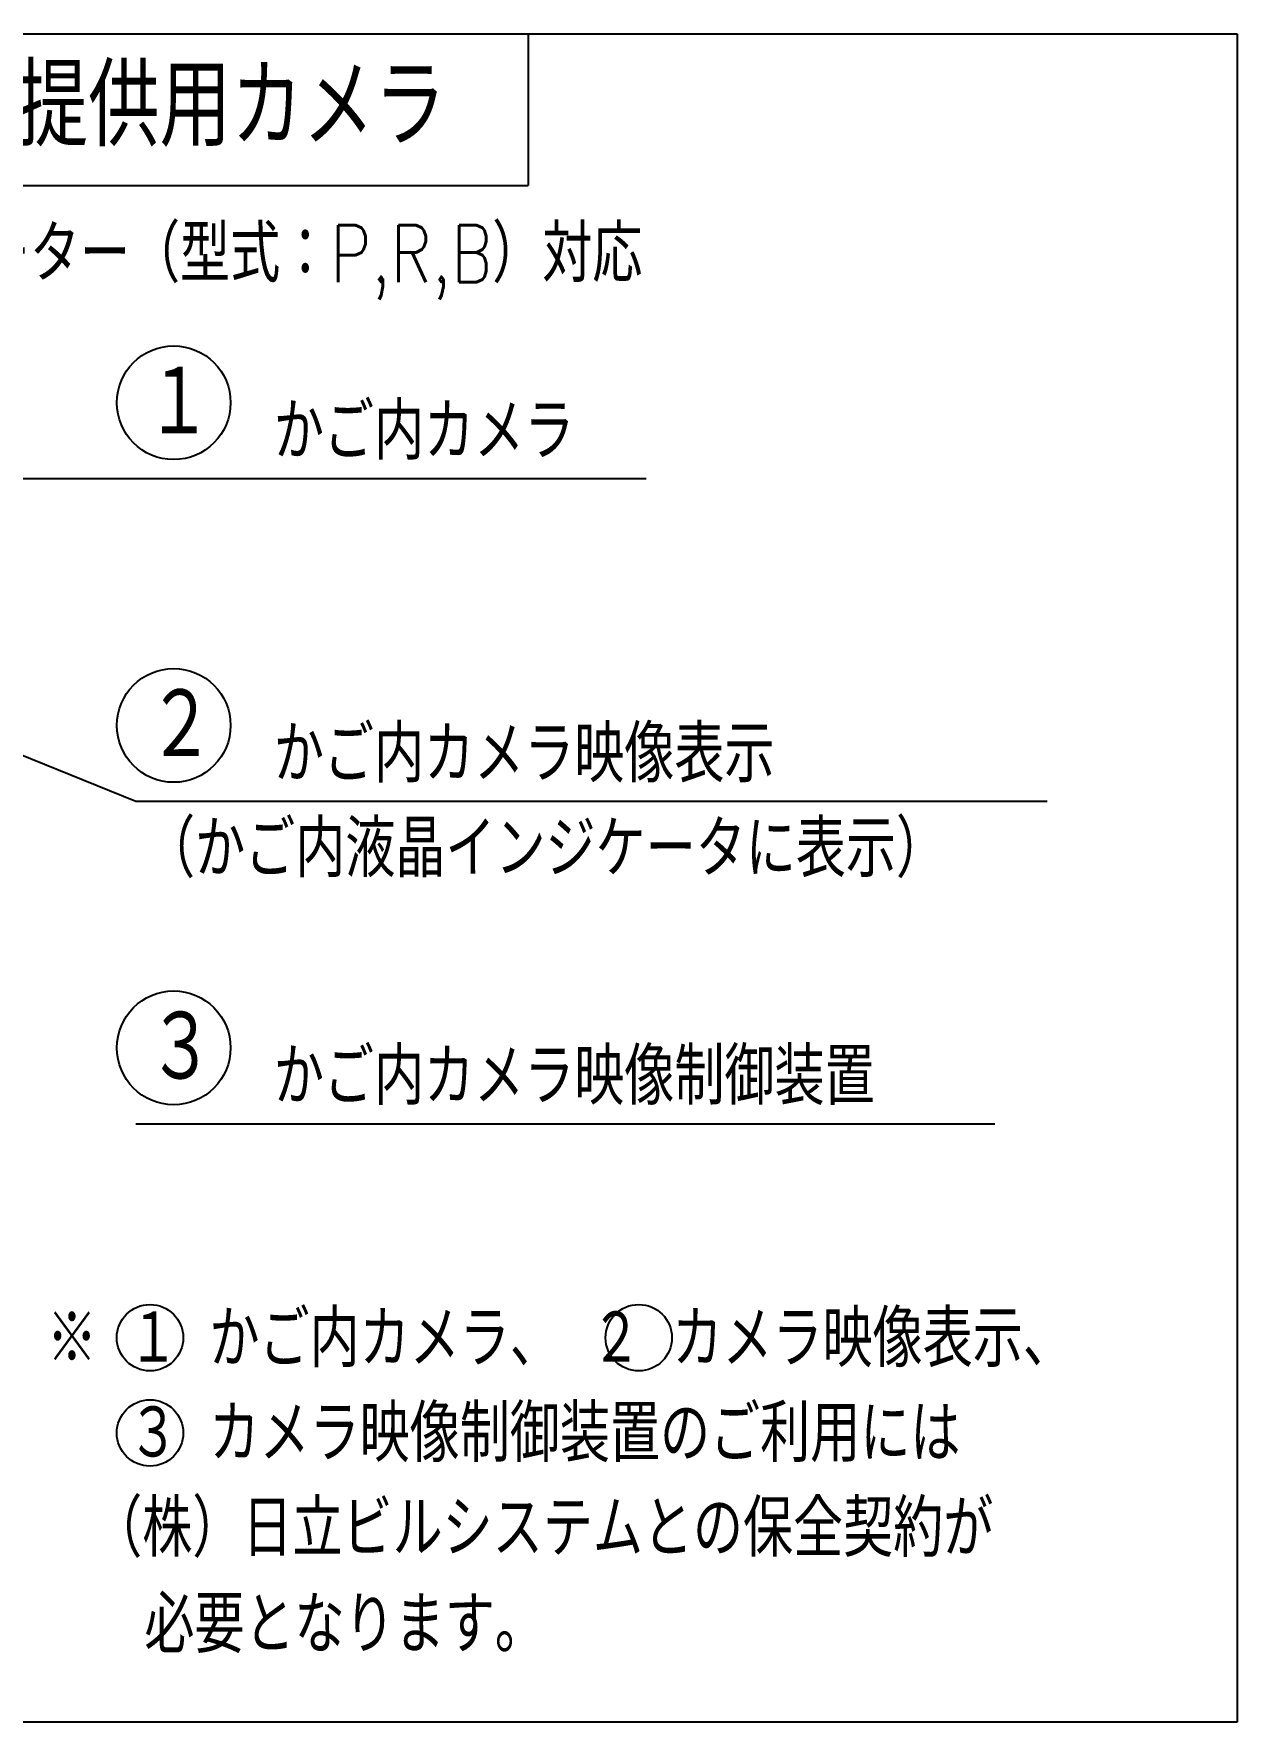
# Model space of a CAD drawing. Header units: millimetres. Extents: x 1770 to 79508, y 361 to 52020.
# Drawn here: x 10558 to 12171, y 2246 to 4508 of the extents above; entities that cross this region are included whole.
import ezdxf
from ezdxf.enums import TextEntityAlignment as Align

# ---------------------------------------------------------------- set-up
doc = ezdxf.new("R2010")
doc.units = ezdxf.units.MM
doc.header["$LTSCALE"] = 0.2
for name, color, linetype in [('ZZ-COMMENT', 6, 'Continuous'), ('ZZ-OBJE', 3, 'Continuous'), ('ZZ-TEXT', 4, 'Continuous')]:
    doc.layers.add(name, color=color, linetype=linetype)
doc.styles.add('MITOFREE', font='romans.shx', dxfattribs={"width": 0.8, "bigfont": 'extfont.shx'})
doc.styles.add('MITOH', font='romans.shx', dxfattribs={"width": 0.8, "height": 3.15, "bigfont": 'extfont.shx'})

msp = doc.modelspace()

# ---------------------------------------------------------------- linework, layer by layer
at = {"layer": 'ZZ-COMMENT', "color": 7, "linetype": 'Continuous'}
for centre in [(10713.6, 2760.8), (11368.6, 2760.8), (10713.6, 2633.2)]:
    msp.add_circle(centre, 44.5, dxfattribs=at)
at = {"layer": 'ZZ-OBJE'}
for p, q in [((9470.2, 4508), (12170.6, 4508)), ((11220.2, 4508), (11220.2, 4304.7)), ((12170.6, 4508), (12170.6, 2245.6)), ((9470.2, 4304.7), (11220.2, 4304.7)), ((12170.6, 2245.6), (9470.2, 2245.6))]:
    msp.add_line(p, q, dxfattribs=at)
at = {"layer": 'ZZ-OBJE', "color": 7, "linetype": 'Continuous'}
msp.add_line((10694.7, 3047.5), (11845.7, 3047.5), dxfattribs=at)
for points in [[(9793.2, 3912.3), (10694.7, 3912.3), (11378.3, 3912.3)], [(10414.2, 3593.4), (10694.7, 3479.9), (11916, 3479.9)]]:
    msp.add_lwpolyline(points, dxfattribs=at)
for centre in [(10745.4, 4013.6), (10745.4, 3581.2), (10745.4, 3149.2)]:
    msp.add_circle(centre, 76.2, dxfattribs=at)

# ---------------------------------------------------------------- texts
at = {"layer": 'ZZ-TEXT', "style": 'MITOFREE', "width": 0.8}
msp.add_text('メンテナンスサービス提供用カメラ', height=108.916, dxfattribs=at).set_placement((10343.1, 4357), align=Align.CENTER)
at = {"layer": 'ZZ-TEXT', "style": 'MITOH', "width": 0.8}
for s, height, p in [('※ 標準型機械室レスエレベーター（型式：P,R,B）対応', 76.241, (9638.6, 4175.2)), ('\u3000\u3000かご内カメラ', 76.24, (10745.4, 3937.3)), ('\u3000\u3000かご内カメラ映像表示', 76.241, (10745.4, 3504.9)), ('（かご内液晶インジケータに表示）', 76.241, (10706.9, 3377.9)), ('\u3000\u3000かご内カメラ映像制御装置', 76.241, (10745.4, 3072.9)), ('※ １ かご内カメラ、 ２ カメラ映像表示、', 76.241, (10575.4, 2721.4)), ('\u3000 ３ カメラ映像制御装置のご利用には', 76.241, (10575.4, 2594.3)), ('\u3000\u3000\u3000（株）日立ビルシステムとの保全契約が', 76.241, (10434.8, 2467.2)), ('\u3000\u3000\u3000必要となります。', 76.241, (10504.7, 2338.3))]:
    msp.add_text(s, height=height, dxfattribs=at).set_placement(p)
at = {"layer": 'ZZ-TEXT', "color": 7, "style": 'MITOH', "width": 0.8}
for s, p in [('１', (10707.4, 3962.8)), ('２', (10710.1, 3530.3)), ('３', (10710.1, 3098.3))]:
    msp.add_text(s, height=101.6, dxfattribs=at).set_placement(p)

doc.saveas('drawing.dxf')
